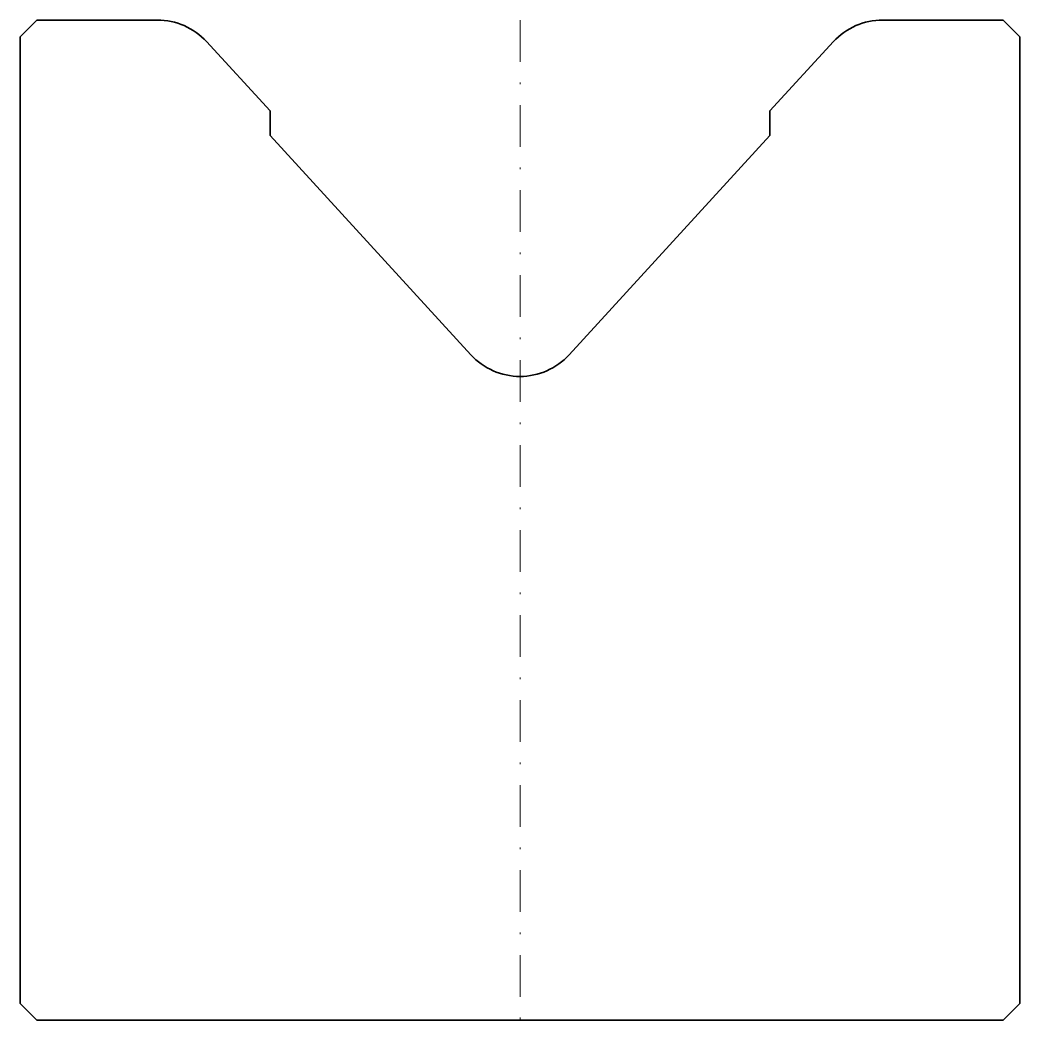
# Model space of a CAD drawing. Header units: millimetres. Extents: x -30 to 30, y 0 to 60.
import ezdxf

# ---------------------------------------------------------------- set-up
doc = ezdxf.new("R2010")
doc.units = ezdxf.units.MM
doc.header["$LTSCALE"] = 5
doc.linetypes.add('DASHDOT', pattern=[1, 0.5, -0.25, 0, -0.25])
doc.layers.add('2', color=7, linetype='Continuous', lineweight=18)

msp = doc.modelspace()

# ---------------------------------------------------------------- linework, layer by layer
at = {"layer": '2', "color": 7, "linetype": 'DASHDOT', "lineweight": 18}
msp.add_line((0, 60), (0, 0), dxfattribs=at)
at = {"layer": '2', "color": 7, "linetype": 'Continuous', "lineweight": 35}
for p, q in [((-30, 59), (-29, 60)), ((-29, 60), (-21.76, 60)), ((21.76, 60), (29, 60)), ((29, 60), (30, 59)), ((-30, 1), (-30, 59)), ((30, 59), (30, 1)), ((-18.811, 58.702), (-15, 54.543)), ((15, 54.543), (18.811, 58.702)), ((-15, 54.543), (-15, 53.063)), ((15, 53.063), (15, 54.543)), ((-15, 53.063), (-2.949, 39.912)), ((2.949, 39.912), (15, 53.063)), ((-29, 0), (-30, 1)), ((30, 1), (29, 0)), ((29, 0), (-29, 0))]:
    msp.add_line(p, q, dxfattribs=at)
for centre, start, end in [((-21.76, 56), 42.5, 90), ((21.76, 56), 90, 137.5), ((0, 42.614), 222.5, 317.5)]:
    msp.add_arc(centre, 4, start, end, dxfattribs=at)

doc.saveas('drawing.dxf')
